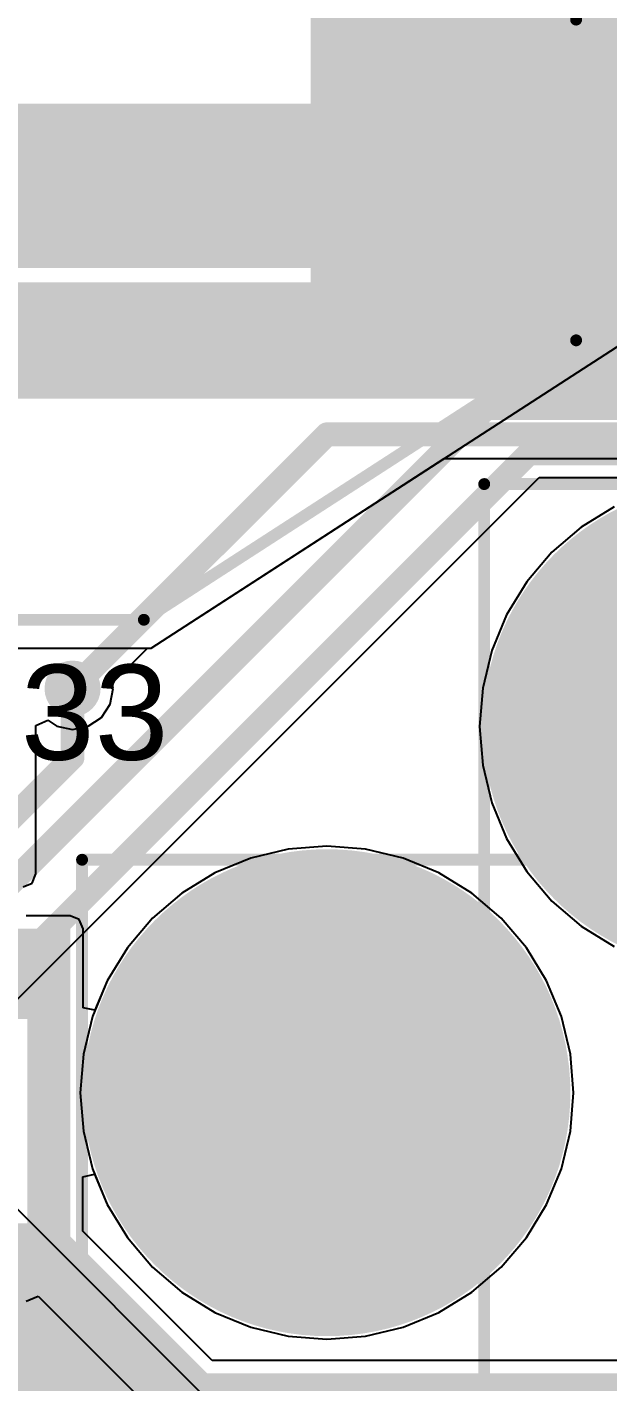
# Model space of a CAD drawing. Header units: millimetres. Extents: x -0.26 to 4.68, y -0.29 to 2.93.
# Drawn here: x 1.334 to 1.578, y 1.899 to 2.469 of the extents above; entities that cross this region are included whole.
import ezdxf

# ---------------------------------------------------------------- set-up
doc = ezdxf.new("R2010")
doc.units = ezdxf.units.MM
doc.header["$MEASUREMENT"] = 0
for name, color, linetype in [('BottomLayer', 5, 'Continuous'), ('BottomSolder', 6, 'Continuous'), ('Mechanical1', 6, 'Continuous'), ('MultiLayer', 9, 'Continuous'), ('PadHoleLayer', 156, 'Continuous'), ('TopLayer', 1, 'Continuous'), ('TopOverlay', 2, 'Continuous'), ('TopPaste', 8, 'Continuous'), ('TopSolder', 216, 'Continuous'), ('ViaHoleLayer', 16, 'Continuous')]:
    doc.layers.add(name, color=color, linetype=linetype)
doc.styles.add('Arial', font='', dxfattribs={"height": 0.2})
doc.styles.get('Arial').set_extended_font_data('Arial')

# ---------------------------------------------------------------- blocks, each defined once
blk = doc.blocks.new('ZIO_101954_95')
at = {"layer": 'Mechanical1', "const_width": 0.005}
for points in [[(-0.719, -1.74), (-0.719, 0.057)], [(-0.719, 0.057), (0.719, 0.057)]]:
    blk.add_lwpolyline(points, dxfattribs=at)
at = {"layer": 'Mechanical1', "const_width": 0.0025}
blk.add_lwpolyline([(-0.72025, 0.057, 1), (-0.71775, 0.057, 1)], format="xyb", close=True, dxfattribs=at)
blk.add_lwpolyline([(-0.72025, 0.057, 1), (-0.71775, 0.057, 1)], format="xyb", close=True, dxfattribs=at)
blk = doc.blocks.new('1_5_____RGB_OLED_97')
at = {"layer": 'Mechanical1', "const_width": 0.005}
for points in [[(0.74, 0.11), (-0.74, 0.11)], [(0.74, 0.11), (0.74, -1.666)]]:
    blk.add_lwpolyline(points, dxfattribs=at)
at = {"layer": 'Mechanical1', "const_width": 0.0025}
blk.add_lwpolyline([(0.73875, 0.11, 1), (0.74125, 0.11, 1)], format="xyb", close=True, dxfattribs=at)
blk.add_lwpolyline([(0.73875, 0.11, 1), (0.74125, 0.11, 1)], format="xyb", close=True, dxfattribs=at)
blk = doc.blocks.new('SSL0804T_220M_N_100')
at = {"layer": 'TopLayer'}
for points in [[(-0.26004, 0.05492), (-0.14508, 0.05492), (-0.14508, -0.05492), (-0.26004, -0.05492)], [(0.14508, 0.05492), (0.26004, 0.05492), (0.26004, -0.05492), (0.14508, -0.05492)]]:
    blk.add_hatch(color=1, dxfattribs=at).paths.add_polyline_path(points)
at = {"layer": 'TopPaste'}
for points in [[(-0.26004, 0.05492), (-0.14508, 0.05492), (-0.14508, -0.05492), (-0.26004, -0.05492)], [(0.14508, 0.05492), (0.26004, 0.05492), (0.26004, -0.05492), (0.14508, -0.05492)]]:
    blk.add_hatch(color=8, dxfattribs=at).paths.add_polyline_path(points)
at = {"layer": 'TopSolder'}
for points in [[(-0.26404, 0.05892), (-0.14108, 0.05892), (-0.14108, -0.05892), (-0.26404, -0.05892)], [(0.14108, 0.05892), (0.26404, 0.05892), (0.26404, -0.05892), (0.14108, -0.05892)]]:
    blk.add_hatch(color=216, dxfattribs=at).paths.add_polyline_path(points)
at = {"layer": 'TopOverlay', "const_width": 0.005}
for points in [[(-0.065, 0.18504), (-0.24684, 0.06747)], [(0.065, 0.18504), (-0.065, 0.18504)], [(0.24684, 0.06747), (0.065, 0.18504)], [(-0.065, -0.18504), (-0.24684, -0.06747)], [(0.24684, -0.06747), (0.065, -0.18504)], [(0.065, -0.18504), (-0.065, -0.18504)]]:
    blk.add_lwpolyline(points, dxfattribs=at)
at = {"layer": 'TopOverlay', "const_width": 0.0025}
for points in [[(-0.06625, 0.18504, 1), (-0.06375, 0.18504, 1)], [(-0.06625, 0.18504, 1), (-0.06375, 0.18504, 1)], [(0.06375, 0.18504, 1), (0.06625, 0.18504, 1)], [(0.06375, 0.18504, 1), (0.06625, 0.18504, 1)], [(-0.24809, 0.06747, 1), (-0.24559, 0.06747, 1)], [(0.24559, 0.06747, 1), (0.24809, 0.06747, 1)], [(-0.24809, -0.06747, 1), (-0.24559, -0.06747, 1)], [(0.24559, -0.06747, 1), (0.24809, -0.06747, 1)], [(-0.06625, -0.18504, 1), (-0.06375, -0.18504, 1)], [(-0.06625, -0.18504, 1), (-0.06375, -0.18504, 1)], [(0.06375, -0.18504, 1), (0.06625, -0.18504, 1)], [(0.06375, -0.18504, 1), (0.06625, -0.18504, 1)]]:
    blk.add_lwpolyline(points, format="xyb", close=True, dxfattribs=at)

msp = doc.modelspace()

# ---------------------------------------------------------------- hatches: boundary and pattern name
at = {"layer": 'BottomLayer'}
msp.add_hatch(color=5, dxfattribs=at).paths.add_polyline_path([(1.18282, 2.36795), (1.965, 2.36795), (1.965, 2.437), (1.18282, 2.437)])
h = msp.add_hatch(color=5, dxfattribs=at)
edge = h.paths.add_edge_path()
edge.add_arc((1.62782, 2.17495), 0.09843, 0, 360)
h = msp.add_hatch(color=5, dxfattribs=at)
edge = h.paths.add_edge_path()
edge.add_arc((1.35282, 2.19095), 0.01181, 0, 360)
h = msp.add_hatch(color=5, dxfattribs=at)
edge = h.paths.add_edge_path()
edge.add_arc((1.45982, 2.02095), 0.09843, 0, 360)
at = {"layer": 'BottomSolder'}
h = msp.add_hatch(color=6, dxfattribs=at)
edge = h.paths.add_edge_path()
edge.add_arc((1.62782, 2.17495), 0.10243, 0, 360)
h = msp.add_hatch(color=6, dxfattribs=at)
edge = h.paths.add_edge_path()
edge.add_arc((1.35282, 2.19095), 0.00591, 0, 360)
h = msp.add_hatch(color=6, dxfattribs=at)
edge = h.paths.add_edge_path()
edge.add_arc((1.45982, 2.02095), 0.10243, 0, 360)
at = {"layer": 'MultiLayer'}
h = msp.add_hatch(color=9, dxfattribs=at)
edge = h.paths.add_edge_path()
edge.add_arc((1.62782, 2.17495), 0.09843, 0, 360)
h = msp.add_hatch(color=9, dxfattribs=at)
edge = h.paths.add_edge_path()
edge.add_arc((1.45982, 2.02095), 0.09843, 0, 360)
at = {"layer": 'PadHoleLayer'}
h = msp.add_hatch(color=156, dxfattribs=at)
edge = h.paths.add_edge_path()
edge.add_arc((1.62782, 2.17495), 0.06102, 0, 360)
h = msp.add_hatch(color=156, dxfattribs=at)
edge = h.paths.add_edge_path()
edge.add_arc((1.45982, 2.02095), 0.06102, 0, 360)
at = {"layer": 'TopLayer'}
for points in [[(1.453, 2.34695), (1.71, 2.34695), (1.71, 2.49), (1.453, 2.49)], [(1.35182, 2.08995), (1.28482, 2.08995), (1.28482, 2.05195), (1.35182, 2.05195)]]:
    msp.add_hatch(color=1, dxfattribs=at).paths.add_polyline_path(points)
h = msp.add_hatch(color=1, dxfattribs=at)
edge = h.paths.add_edge_path()
edge.add_arc((1.62782, 2.17495), 0.09843, 0, 360)
h = msp.add_hatch(color=1, dxfattribs=at)
edge = h.paths.add_edge_path()
edge.add_arc((1.35282, 2.19095), 0.01181, 0, 360)
h = msp.add_hatch(color=1, dxfattribs=at)
edge = h.paths.add_edge_path()
edge.add_arc((1.45982, 2.02095), 0.09843, 0, 360)
at = {"layer": 'TopSolder'}
h = msp.add_hatch(color=216, dxfattribs=at)
edge = h.paths.add_edge_path()
edge.add_arc((1.62782, 2.17495), 0.10243, 0, 360)
h = msp.add_hatch(color=216, dxfattribs=at)
edge = h.paths.add_edge_path()
edge.add_arc((1.35282, 2.19095), 0.00591, 0, 360)
h = msp.add_hatch(color=216, dxfattribs=at)
edge = h.paths.add_edge_path()
edge.add_arc((1.45982, 2.02095), 0.10243, 0, 360)
at = {"layer": 'ViaHoleLayer'}
h = msp.add_hatch(color=16, dxfattribs=at)
edge = h.paths.add_edge_path()
edge.add_arc((1.35282, 2.19095), 0.00591, 0, 360)

# ---------------------------------------------------------------- linework, layer by layer
at = {"layer": 'BottomLayer'}
for p, q in [((1.38583, 2.208), (1.592, 2.3413)), ((1.30947, 2.04018), (1.54905, 2.27975)), ((1.54905, 2.27975), (1.59991, 2.27975)), ((1.58072, 2.26739), (1.56684, 2.25888)), ((1.56684, 2.25888), (1.55446, 2.24831)), ((1.55446, 2.24831), (1.54389, 2.23593)), ((1.54389, 2.23593), (1.53539, 2.22205)), ((1.53539, 2.22205), (1.52916, 2.20701)), ((1.24877, 2.208), (1.38583, 2.208)), ((1.52916, 2.20701), (1.52535, 2.19118)), ((1.52535, 2.19118), (1.52408, 2.17495)), ((1.52408, 2.17495), (1.52535, 2.15872)), ((1.52535, 2.15872), (1.52916, 2.14289)), ((1.52916, 2.14289), (1.53539, 2.12785)), ((1.53539, 2.12785), (1.54389, 2.11397)), ((1.44359, 2.12342), (1.42776, 2.11962)), ((1.45982, 2.12469), (1.44359, 2.12342)), ((1.47605, 2.12342), (1.45982, 2.12469)), ((1.49188, 2.11962), (1.47605, 2.12342)), ((1.42776, 2.11962), (1.41272, 2.11339)), ((1.50692, 2.11339), (1.49188, 2.11962)), ((1.41272, 2.11339), (1.39884, 2.10488)), ((1.5208, 2.10488), (1.50692, 2.11339)), ((1.54389, 2.11397), (1.55446, 2.10159)), ((1.39884, 2.10488), (1.38646, 2.09431)), ((1.53318, 2.09431), (1.5208, 2.10488)), ((1.55446, 2.10159), (1.56684, 2.09102)), ((1.38646, 2.09431), (1.37589, 2.08193)), ((1.54375, 2.08193), (1.53318, 2.09431)), ((1.56684, 2.09102), (1.58072, 2.08251)), ((1.37589, 2.08193), (1.36739, 2.06805)), ((1.55226, 2.06805), (1.54375, 2.08193)), ((1.36739, 2.06805), (1.36116, 2.05301)), ((1.55849, 2.05301), (1.55226, 2.06805)), ((1.36116, 2.05301), (1.35735, 2.03718)), ((1.56229, 2.03718), (1.55849, 2.05301)), ((1.35735, 2.03718), (1.35608, 2.02095)), ((1.56357, 2.02095), (1.56229, 2.03718)), ((1.35608, 2.02095), (1.35735, 2.00472)), ((1.56229, 2.00472), (1.56357, 2.02095)), ((1.35735, 2.00472), (1.36116, 1.98889)), ((1.55849, 1.98889), (1.56229, 2.00472)), ((1.36116, 1.98889), (1.36739, 1.97385)), ((1.55226, 1.97385), (1.55849, 1.98889)), ((1.48722, 1.81435), (1.32608, 1.97548)), ((1.36739, 1.97385), (1.37589, 1.95997)), ((1.54375, 1.95997), (1.55226, 1.97385)), ((1.37589, 1.95997), (1.38646, 1.94759)), ((1.53318, 1.94759), (1.54375, 1.95997)), ((1.38646, 1.94759), (1.39884, 1.93702)), ((1.5208, 1.93702), (1.53318, 1.94759)), ((1.39884, 1.93702), (1.41272, 1.92851)), ((1.50692, 1.92851), (1.5208, 1.93702)), ((1.41272, 1.92851), (1.42776, 1.92228)), ((1.49188, 1.92228), (1.50692, 1.92851)), ((1.42776, 1.92228), (1.44359, 1.91848)), ((1.47605, 1.91848), (1.49188, 1.92228)), ((1.44359, 1.91848), (1.45982, 1.9172)), ((1.45982, 1.9172), (1.47605, 1.91848))]:
    msp.add_line(p, q, dxfattribs=at)
for points, const_width in [([(1.266, 2.34195), (2.30095, 2.34195)], 0.04), ([(1.28982, 2.07195), (1.52682, 2.30895)], 0.01), ([(1.52682, 2.30895), (2.17805, 2.30895)], 0.01), ([(1.30182, 2.04695), (1.54482, 2.28995)], 0.01), ([(1.54482, 2.28995), (2.08914, 2.28995)], 0.01), ([(1.35282, 2.16195), (1.35282, 2.19095)], 0.01), ([(1.28382, 2.09295), (1.35282, 2.16195)], 0.01), ([(1.29582, 1.96295), (1.46582, 1.79295)], 0.05)]:
    msp.add_lwpolyline(points, dxfattribs=dict(at, const_width=const_width))
at = {"layer": 'BottomLayer', "const_width": 0.005}
for points in [[(1.52432, 2.30895, 1), (1.52932, 2.30895, 1)], [(1.52432, 2.30895, 1), (1.52932, 2.30895, 1)], [(1.54232, 2.28995, 1), (1.54732, 2.28995, 1)], [(1.54232, 2.28995, 1), (1.54732, 2.28995, 1)], [(1.35032, 2.19095, 1), (1.35532, 2.19095, 1)], [(1.35032, 2.16195, 1), (1.35532, 2.16195, 1)], [(1.35032, 2.16195, 1), (1.35532, 2.16195, 1)]]:
    msp.add_lwpolyline(points, format="xyb", close=True, dxfattribs=at)
at = {"layer": 'TopLayer'}
for p, q in [((1.38583, 2.208), (1.592, 2.3413)), ((1.38583, 2.208), (1.50918, 2.28775)), ((1.50918, 2.28775), (1.66476, 2.28775)), ((1.58072, 2.26739), (1.56684, 2.25888)), ((1.56684, 2.25888), (1.55446, 2.24831)), ((1.55446, 2.24831), (1.54389, 2.23593)), ((1.54389, 2.23593), (1.53539, 2.22205)), ((1.53539, 2.22205), (1.52916, 2.20701)), ((1.24877, 2.208), (1.38583, 2.208)), ((1.36951, 2.19322), (1.38429, 2.208)), ((1.38429, 2.208), (1.38583, 2.208)), ((1.52916, 2.20701), (1.52535, 2.19118)), ((1.36866, 2.18439), (1.36996, 2.19095)), ((1.36996, 2.19095), (1.36951, 2.19322)), ((1.52535, 2.19118), (1.52408, 2.17495)), ((1.36494, 2.17883), (1.36866, 2.18439)), ((1.33741, 2.17544), (1.34241, 2.17769)), ((1.34241, 2.17769), (1.34626, 2.17511)), ((1.35938, 2.17511), (1.36494, 2.17883)), ((1.33741, 2.113), (1.33741, 2.17544)), ((1.34626, 2.17511), (1.35282, 2.17381)), ((1.35282, 2.17381), (1.35938, 2.17511)), ((1.52408, 2.17495), (1.52535, 2.15872)), ((1.52535, 2.15872), (1.52916, 2.14289)), ((1.52916, 2.14289), (1.53539, 2.12785)), ((1.53539, 2.12785), (1.54389, 2.11397)), ((1.44359, 2.12342), (1.42776, 2.11962)), ((1.45982, 2.12469), (1.44359, 2.12342)), ((1.47605, 2.12342), (1.45982, 2.12469)), ((1.49188, 2.11962), (1.47605, 2.12342)), ((1.42776, 2.11962), (1.41272, 2.11339)), ((1.50692, 2.11339), (1.49188, 2.11962)), ((1.332, 2.10759), (1.33583, 2.10917)), ((1.33583, 2.10917), (1.33741, 2.113)), ((1.41272, 2.11339), (1.39884, 2.10488)), ((1.5208, 2.10488), (1.50692, 2.11339)), ((1.54389, 2.11397), (1.55446, 2.10159)), ((1.39884, 2.10488), (1.38646, 2.09431)), ((1.53318, 2.09431), (1.5208, 2.10488)), ((1.55446, 2.10159), (1.56684, 2.09102)), ((1.35182, 2.09536), (1.33332, 2.09536)), ((1.35565, 2.09378), (1.35182, 2.09536)), ((1.35723, 2.08995), (1.35565, 2.09378)), ((1.38646, 2.09431), (1.37589, 2.08193)), ((1.54375, 2.08193), (1.53318, 2.09431)), ((1.35723, 2.05661), (1.35723, 2.08995)), ((1.56684, 2.09102), (1.58072, 2.08251)), ((1.37589, 2.08193), (1.36739, 2.06805)), ((1.55226, 2.06805), (1.54375, 2.08193)), ((1.36739, 2.06805), (1.36223, 2.05561)), ((1.55849, 2.05301), (1.55226, 2.06805)), ((1.36223, 2.05561), (1.35723, 2.05661)), ((1.56229, 2.03718), (1.55849, 2.05301)), ((1.56357, 2.02095), (1.56229, 2.03718)), ((1.56229, 2.00472), (1.56357, 2.02095)), ((1.55849, 1.98889), (1.56229, 2.00472)), ((1.3571, 1.98562), (1.3621, 1.98662)), ((1.3571, 1.96275), (1.3571, 1.98562)), ((1.3621, 1.98662), (1.36739, 1.97385)), ((1.55226, 1.97385), (1.55849, 1.98889)), ((1.36739, 1.97385), (1.37589, 1.95997)), ((1.54375, 1.95997), (1.55226, 1.97385)), ((1.41158, 1.90826), (1.3571, 1.96275)), ((1.37589, 1.95997), (1.38646, 1.94759)), ((1.53318, 1.94759), (1.54375, 1.95997)), ((1.38646, 1.94759), (1.39884, 1.93702)), ((1.5208, 1.93702), (1.53318, 1.94759)), ((1.33332, 1.93331), (1.33832, 1.93538)), ((1.33832, 1.93538), (1.39256, 1.88114)), ((1.39884, 1.93702), (1.41272, 1.92851)), ((1.50692, 1.92851), (1.5208, 1.93702)), ((1.41272, 1.92851), (1.42776, 1.92228)), ((1.49188, 1.92228), (1.50692, 1.92851)), ((1.42776, 1.92228), (1.44359, 1.91848)), ((1.47605, 1.91848), (1.49188, 1.92228)), ((1.44359, 1.91848), (1.45982, 1.9172)), ((1.45982, 1.9172), (1.47605, 1.91848)), ((2.00998, 1.90826), (1.41158, 1.90826))]:
    msp.add_line(p, q, dxfattribs=at)
for points, const_width in [([(1.29082, 2.31795), (1.67682, 2.31795)], 0.01), ([(1.35282, 2.19095), (1.45982, 2.29795)], 0.01), ([(1.45982, 2.29795), (1.66898, 2.29795)], 0.01), ([(1.34282, 1.95495), (1.34282, 2.07295)], 0.018), ([(1.30582, 1.95495), (1.34182, 1.95495)], 0.022), ([(1.34182, 1.95495), (1.40482, 1.89195)], 0.022), ([(1.40482, 1.89195), (2.02482, 1.89195)], 0.022)]:
    msp.add_lwpolyline(points, dxfattribs=dict(at, const_width=const_width))
for points, const_width in [([(1.45732, 2.29795, 1), (1.46232, 2.29795, 1)], 0.005), ([(1.45732, 2.29795, 1), (1.46232, 2.29795, 1)], 0.005), ([(1.35032, 2.19095, 1), (1.35532, 2.19095, 1)], 0.005), ([(1.33832, 2.07295, 1), (1.34732, 2.07295, 1)], 0.009), ([(1.33632, 1.95495, 1), (1.34732, 1.95495, 1)], 0.011), ([(1.33632, 1.95495, 1), (1.34732, 1.95495, 1)], 0.011), ([(1.33832, 1.95495, 1), (1.34732, 1.95495, 1)], 0.009), ([(1.39932, 1.89195, 1), (1.41032, 1.89195, 1)], 0.011), ([(1.39932, 1.89195, 1), (1.41032, 1.89195, 1)], 0.011)]:
    msp.add_lwpolyline(points, format="xyb", close=True, dxfattribs=dict(at, const_width=const_width))

# ---------------------------------------------------------------- block references
for name, p, rotation in [('SSL0804T_220M_N_100', (1.31782, 2.40495), 180), ('1_5_____RGB_OLED_97', (1.46682, 1.37895), 90)]:
    msp.add_blockref(name, p, dxfattribs=dict(rotation=rotation))
msp.add_blockref('ZIO_101954_95', (2.245, 2.22))

# ---------------------------------------------------------------- texts
at = {"layer": 'TopOverlay', "style": 'Arial'}
msp.add_text('C33', height=0.04, dxfattribs=at).set_placement((1.29068, 2.16101))

doc.saveas('drawing.dxf')
